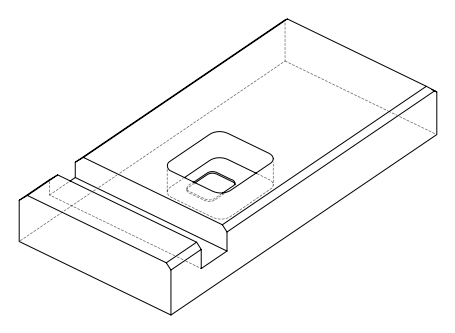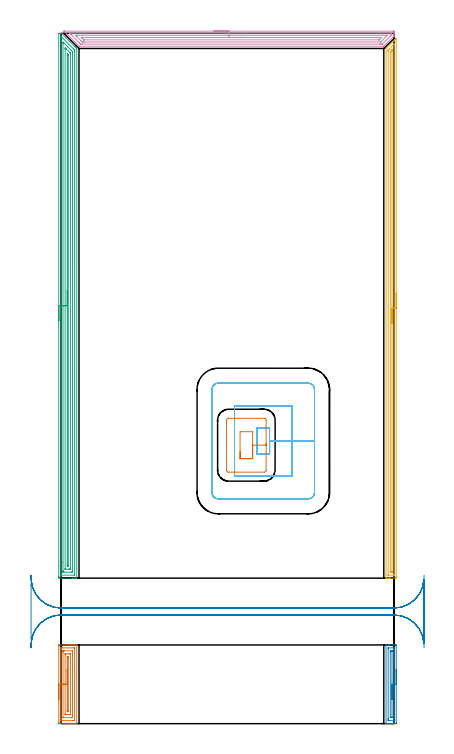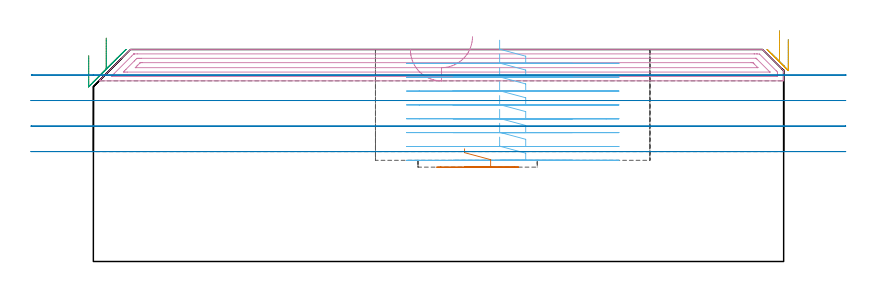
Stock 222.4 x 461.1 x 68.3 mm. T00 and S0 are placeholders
(PLAN: 8 operations, 3 tool changes, 49.2 min)
(1 AREA_MILL | FG_CHAMFER_SURFACE | UGT0205_001 | 2.3 min | 4258 mm3)
(2 AREA_MILL_1 | FG_CHAMFER_SURFACE_1 | UGT0205_001 | 1.44 min | 1316 mm3)
(3 AREA_MILL_2 | FG_CHAMFER_SURFACE_2 | UGT0205_001 | 14.58 min | 26668 mm3)
(4 AREA_MILL_3 | FG_CHAMFER_SURFACE_3 | UGT0205_001 | 7.05 min | 10909 mm3)
(5 AREA_MILL_4 | FG_CHAMFER_SURFACE_4 | UGT0205_001 | 8.76 min | 8330 mm3)
(6 MILL_RECTANGULAR_POCKET | POCKET_RECTANGULAR_STRAIGHT | UGT0201_094 | Follow Part, ap 5, ae 75% | 9.56 min | 300725 mm3)
(7 MILL_RECTANGULAR_POCKET_1 | POCKET_RECTANGULAR_STRAIGHT_1 | NXT0201_011 | Follow Part, ap 3, ae 75% | 0.47 min | 3940 mm3)
(8 MILL_RECTANGULAR_SLOT | SLOT_RECTANGULAR | UGT0201_019 | Follow Part, ap 10, ae 75% | 5 min | 325244 mm3)
(TOOL UGT0205_001 | Chamfer Mill 20 x 3 x 45 deg. | D20 FL50 Z2)
(TOOL UGT0201_094 | End mill 20 mm | D20 FL38 Z4)
(TOOL NXT0201_011 | ENDMILL 12mm [2P460-1200-NA 1630] | D12 FL38 Z6)
(TOOL UGT0201_019 | End mill 40 mm | D40 FL63 Z6)
(OP 1 AREA_MILL)
G17 G21 G94 G90
T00 M6
G54
G17 G0 G90 X-1.5 Y16.3 S1061 M3
G43 Z78.3 H0
Z66.3
G94 G1 Y16.338 Z65.428 F250.
Y16.452 Z64.564
Y16.641 Z63.712
Y16.903 Z62.88
Y17.237 Z62.074
Y17.64 Z61.3
Y18.109 Z60.564
Y18.64 Z59.872
Y19.229 Z59.229
Y19.872 Z58.64
Y20.564 Z58.108
Y21.3 Z57.64
Y22.074 Z57.237
Y22.88 Z56.903
Y23.712 Z56.641
Y24.564 Z56.452
Y25.428 Z56.338
Y26.3 Z56.3
Y52.055
X-1.497 Y52.386 Z56.301
X-1.492 Y52.59 Z56.304
X-1.172 Y52.6 Z56.624
X5.809 Z63.603
X6.484 Z64.282
X6.682 Z64.479
X8.427 Z66.223
X8.822 Z66.621
X9.777 Z67.576
X10.172 Z67.97
X10.352 Z68.15
X10.426 Y52.599 Z68.219
X10.452 Y52.598 Z68.244
X10.497 Y52.59 Z68.289
X10.5 Y52.499 Z68.3
Y0.101
X10.497 Y0.01 Z68.289
X10.427 Y0.002 Z68.22
X10.351 Y0. Z68.15
X8.822 Z66.621
X8.427 Z66.223
X8.229 Z66.026
X6.484 Z64.282
X5.809 Z63.603
X-1.172 Y0.001 Z56.624
X-1.492 Y0.01 Z56.304
X-1.499 Y0.545 Z56.301
X-1.5 Y0.879 Z56.3
Y26.3
X-0.086 Z57.714
X-0.085 Y50.447 Z57.715
X-0.084 Y50.53 Z57.716
X-0.082 Y50.571 Z57.718
X-0.08 Y50.585 Z57.72
X-0.057 Y50.59 Z57.743
X0.26 Y50.598 Z58.06
X0.573 Y50.599 Z58.373
X1.131 Y50.6 Z58.931
X8.427 Y50.599 Z66.227
X8.988 Y50.596 Z66.788
X9.055 Y50.59 Z66.855
X9.079 Y50.575 Z66.879
X9.082 Y50.501 Z66.882
X9.084 Y50.279 Z66.884
X9.086 Y49.609 Z66.886
Y49.391
X9.085 Y2.153 Z66.885
X9.084 Y2.07 Z66.884
X9.082 Y2.029 Z66.882
X9.08 Y2.015 Z66.88
X9.057 Y2.01 Z66.857
X8.74 Y2.002 Z66.54
X8.427 Y2.001 Z66.227
X7.87 Y2. Z65.67
X0.573 Y2.001 Z58.373
X0.012 Y2.004 Z57.812
X-0.055 Y2.01 Z57.745
X-0.079 Y2.025 Z57.721
X-0.082 Y2.099 Z57.718
X-0.084 Y2.321 Z57.716
X-0.086 Y2.992 Z57.714
Y3.209
Y26.3
X1.328 Z59.128
X1.329 Y47.734 Z59.129
X1.331 Y48.503 Z59.131
X1.333 Y48.562 Z59.133
X1.335 Y48.584 Z59.135
X1.358 Y48.592 Z59.158
X1.446 Y48.595 Z59.246
X2.223 Y48.6 Z60.023
X7.459 Y48.599 Z65.259
X7.554 Y48.596 Z65.354
X7.649 Y48.59 Z65.449
X7.666 Y48.587 Z65.466
X7.668 Y48.573 Z65.468
X7.67 Y48.543 Z65.47
X7.671 Y48.503 Z65.471
X7.672 Y48.383 Z65.472
X7.671 Y4.866 Z65.471
X7.669 Y4.097 Z65.469
X7.667 Y4.038 Z65.467
X7.665 Y4.016 Z65.465
X7.642 Y4.008 Z65.442
X7.554 Y4.005 Z65.354
X6.777 Y4. Z64.577
X1.541 Y4.001 Z59.341
X1.446 Y4.004 Z59.246
X1.351 Y4.01 Z59.151
X1.334 Y4.013 Z59.134
X1.332 Y4.027 Z59.132
X1.33 Y4.057 Z59.13
X1.329 Y4.097 Z59.129
X1.328 Y4.217 Z59.128
Y26.3
X2.743 Z60.543
X2.744 Y46.294 Z60.544
X2.746 Y46.447 Z60.546
X2.75 Y46.567 Z60.55
X2.753 Y46.591 Z60.553
X2.771 Y46.593 Z60.571
X2.817 Y46.596 Z60.617
X3.191 Y46.6 Z60.991
X3.316 Z61.116
X4.936 Z62.736
X5.934 Z63.734
X6.18 Y46.597 Z63.98
X6.241 Y46.593 Z64.041
X6.251 Y46.59 Z64.051
X6.254 Y46.584 Z64.054
X6.256 Y46.563 Z64.056
X6.257 Y46.516 Z64.057
Y46.27
X6.256 Y6.306 Z64.056
X6.254 Y6.153 Z64.054
X6.25 Y6.033 Z64.05
X6.247 Y6.009 Z64.047
X6.229 Y6.007 Z64.029
X6.183 Y6.004 Z63.983
X5.809 Y6. Z63.609
X5.685 Z63.485
X4.064 Z61.864
X3.067 Z60.867
X2.82 Y6.003 Z60.62
X2.759 Y6.007 Z60.559
X2.749 Y6.01 Z60.549
X2.746 Y6.016 Z60.546
X2.744 Y6.037 Z60.544
X2.743 Y6.084 Z60.543
Y6.33
Y26.3
X4.157 Z61.957
Y44.115
X4.16 Y44.485 Z61.96
X4.163 Y44.576 Z61.963
X4.165 Y44.59 Z61.965
X4.203 Y44.594 Z62.003
X4.27 Y44.597 Z62.07
X4.408 Y44.6 Z62.208
X4.746 Y44.597 Z62.546
X4.822 Y44.593 Z62.622
X4.834 Y44.59 Z62.634
X4.837 Y44.582 Z62.637
X4.84 Y44.546 Z62.64
X4.842 Y44.468 Z62.642
X4.843 Y44.157 Z62.643
Y8.485
X4.84 Y8.115 Z62.64
X4.837 Y8.024 Z62.637
X4.835 Y8.01 Z62.635
X4.797 Y8.006 Z62.597
X4.73 Y8.003 Z62.53
X4.592 Y8.001 Z62.392
X4.254 Y8.003 Z62.054
X4.178 Y8.007 Z61.978
X4.166 Y8.01 Z61.966
X4.163 Y8.018 Z61.963
X4.16 Y8.055 Z61.96
X4.158 Y8.132 Z61.958
X4.157 Y8.443 Z61.957
Y26.3
Y27.172 Z61.995
Y28.037 Z62.109
Y28.888 Z62.298
Y29.72 Z62.56
Y30.526 Z62.894
Y31.3 Z63.297
Y32.036 Z63.765
Y32.728 Z64.296
Y33.371 Z64.886
Y33.96 Z65.529
Y34.492 Z66.221
Y34.96 Z66.957
Y35.363 Z67.731
Y35.697 Z68.537
Y35.959 Z69.369
Y36.148 Z70.22
Y36.262 Z71.085
Y36.3 Z71.957
G0 Z78.3
M5
M2
(OP 2 AREA_MILL_1)
G17 G21 G94 G90
T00 M6
G54
G17 G0 G90 X223.9 Y36.3 S1061 M3
G43 Z78.3 H0
Z71.5
G94 G1 Y36.262 Z70.628 F250.
Y36.148 Z69.763
Y35.959 Z68.912
Y35.697 Z68.08
Y35.363 Z67.274
Y34.96 Z66.5
Y34.491 Z65.764
Y33.96 Z65.072
Y33.371 Z64.429
Y32.728 Z63.84
Y32.036 Z63.308
Y31.3 Z62.84
Y30.526 Z62.437
Y29.72 Z62.103
Y28.888 Z61.841
Y28.036 Z61.652
Y27.172 Z61.538
Y26.3 Z61.5
X223.899 Y0.545 Z61.501
X223.896 Y0.201
X223.892 Y0.01 Z61.504
X223.558 Y0. Z61.838
X221.81 Z63.584
X221.135 Z64.263
X220.937 Z64.461
X219.19 Z66.207
X218.794 Z66.605
X217.838 Z67.561
X217.442 Z67.956
X217.255 Z68.143
X217.211 Z68.184
X217.176 Y0.002 Z68.217
X217.103 Y0.01 Z68.289
X217.1 Y0.101 Z68.3
Y52.499
X217.103 Y52.59 Z68.289
X217.176 Y52.598 Z68.217
X217.255 Y52.6 Z68.143
X218.793 Z66.605
X219.19 Z66.207
X219.388 Z66.01
X221.135 Z64.263
X221.81 Z63.584
X223.22 Z62.175
X223.558 Y52.596 Z61.838
X223.892 Y52.59 Z61.504
X223.896 Y52.399 Z61.501
X223.9 Y52.055 Z61.5
Y26.3
X222.486 Z62.914
X222.485 Y2.149 Z62.915
X222.483 Y2.064 Z62.917
X222.481 Y2.022 Z62.919
X222.479 Y2.01 Z62.921
X222.442 Y2.008 Z62.958
X222.125 Y2.001 Z63.275
X219.19 Z66.21
X218.628 Y2.004 Z66.772
X218.55 Y2.01 Z66.85
X218.521 Y2.025 Z66.879
X218.518 Y2.115 Z66.882
X218.516 Y2.321 Z66.884
X218.514 Y3.007 Z66.886
Y3.209
X218.515 Y50.451 Z66.885
X218.517 Y50.536 Z66.883
X218.52 Y50.577 Z66.88
X218.521 Y50.59 Z66.879
X218.558 Y50.592 Z66.842
X218.875 Y50.599 Z66.525
X221.81 Z63.59
X222.372 Y50.596 Z63.028
X222.45 Y50.59 Z62.95
X222.479 Y50.575 Z62.921
X222.482 Y50.485 Z62.918
X222.484 Y50.279 Z62.916
X222.486 Y49.593 Z62.914
Y49.391
Y26.3
X221.072 Z64.328
X221.071 Y4.849 Z64.329
X221.066 Y4.097 Z64.334
X221.065 Y4.031 Z64.335
X221.059 Y4.009 Z64.341
X221.028 Y4.004 Z64.372
X220.937 Y4.002 Z64.463
X220.158 Y4. Z65.242
X220.063 Y4.002 Z65.337
X219.968 Y4.007 Z65.432
X219.943 Y4.01 Z65.457
X219.935 Y4.02 Z65.465
X219.932 Y4.052 Z65.468
X219.93 Y4.097 Z65.47
X219.929 Y4.234 Z65.471
Y47.751
X219.934 Y48.503 Z65.466
X219.935 Y48.569 Z65.465
X219.941 Y48.591 Z65.459
X219.972 Y48.596 Z65.428
X220.063 Y48.598 Z65.337
X220.842 Y48.6 Z64.558
X220.937 Y48.598 Z64.463
X221.032 Y48.593 Z64.368
X221.057 Y48.59 Z64.343
X221.065 Y48.58 Z64.335
X221.068 Y48.548 Z64.332
X221.07 Y48.503 Z64.33
X221.071 Y48.366 Z64.329
X221.072 Y26.3 Z64.328
Y25.428 Z64.366
Y24.563 Z64.48
Y23.712 Z64.669
Y22.88 Z64.931
Y22.074 Z65.265
Y21.3 Z65.668
Y20.564 Z66.137
Y19.872 Z66.668
Y19.229 Z67.257
Y18.64 Z67.9
Y18.108 Z68.593
Y17.64 Z69.328
Y17.237 Z70.102
Y16.903 Z70.908
Y16.641 Z71.74
Y16.452 Z72.592
Y16.338 Z73.457
Y16.3 Z74.328
G0 Z78.3
M5
M2
(OP 3 AREA_MILL_2)
G17 G21 G94 G90
T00 M6
G54
G17 G0 G90 X-1.5 Y269.15 S1061 M3
G43 Z78.3 H0
Z66.3
G94 G1 Y269.188 Z65.428 F250.
Y269.302 Z64.564
Y269.491 Z63.712
Y269.753 Z62.88
Y270.087 Z62.074
Y270.49 Z61.3
Y270.959 Z60.564
Y271.49 Z59.872
Y272.079 Z59.229
Y272.722 Z58.64
Y273.414 Z58.109
Y274.15 Z57.64
Y274.924 Z57.237
Y275.73 Z56.903
Y276.562 Z56.641
Y277.414 Z56.452
Y278.278 Z56.338
Y279.15 Z56.3
Y460.93
X-1.497 Y461.096 Z56.299
X-1.496 Y461.099 Z56.3
X-1.172 Y461.1 Z56.623
X-0.507 Z57.293
X0.137 Z57.936
X0.241 Z58.041
X0.401 Y461.09 Z58.194
X0.567 Y460.933 Z58.367
X0.57 Y460.93 Z58.37
X5.931 Y455.57 Z63.729
X9.15 Y452.35 Z66.95
X9.299 Y452.202 Z67.096
X9.355 Y452.146 Z67.153
X10.172 Y451.328 Z67.972
X10.397 Y451.104 Z68.194
X10.494 Y451.002 Z68.292
X10.5 Y450.657 Z68.3
Y97.37
X10.497 Y97.21 Z68.288
X10.376 Y97.202 Z68.169
X10.25 Y97.2 Z68.049
X9.965 Z67.764
X9.299 Z67.094
X8.094 Z65.891
X7.554 Z65.348
X-1.172 Y97.201 Z56.625
X-1.493 Y97.21 Z56.304
X-1.498 Y97.483 Z56.301
X-1.5 Y97.817 Z56.3
Y98.153
Y279.15
X-0.086 Z57.714
X-0.085 Y458.697 Z57.715
X-0.084 Y458.923 Z57.716
X-0.081 Y459.036 Z57.719
X-0.079 Y459.085 Z57.721
X-0.063 Y459.089 Z57.737
X0.349 Y458.697 Z58.149
X0.573 Y458.476 Z58.373
X8.427 Y450.623 Z66.227
X8.849 Y450.194 Z66.649
X9.063 Y449.975 Z66.863
X9.079 Y449.949 Z66.879
X9.082 Y449.919 Z66.882
X9.084 Y449.86 Z66.884
X9.085 Y449.764 Z66.885
X9.086 Y449.089 Z66.886
X9.085 Y99.603 Z66.885
X9.083 Y99.266 Z66.883
X9.081 Y99.225 Z66.881
X9.08 Y99.212 Z66.88
X9.057 Y99.209 Z66.857
X8.952 Y99.204 Z66.752
X8.82 Y99.2 Z66.62
X0.094 Z57.894
X-0.044 Y99.204 Z57.756
X-0.073 Y99.207 Z57.727
X-0.079 Y99.211 Z57.721
X-0.082 Y99.22 Z57.718
X-0.084 Y99.252 Z57.716
X-0.086 Y99.384 Z57.714
Y99.603
Y279.15
X1.328 Z59.128
X1.329 Y454.35 Z59.129
X1.334 Y455.124 Z59.134
X1.336 Y455.236 Z59.136
X1.446 Y455.149 Z59.246
X1.475 Y455.124 Z59.275
X2.318 Y454.283 Z60.118
X4.5 Y452.101 Z62.3
X6.682 Y449.919 Z64.482
X6.837 Y449.764 Z64.637
X7.554 Y449.039 Z65.354
X7.636 Y448.952 Z65.436
X7.665 Y448.907 Z65.465
X7.667 Y448.871 Z65.467
X7.669 Y448.753 Z65.469
X7.671 Y447.977 Z65.471
X7.672 Y447.857 Z65.472
X7.671 Y101.39 Z65.471
X7.67 Y101.272 Z65.47
X7.667 Y101.231 Z65.467
X7.664 Y101.21 Z65.464
X7.646 Y101.208 Z65.446
X7.554 Y101.205 Z65.354
X6.867 Y101.2 Z64.667
X6.682 Z64.482
X2.504 Z60.304
X1.631 Z59.431
X1.446 Y101.203 Z59.246
X1.384 Y101.206 Z59.184
X1.341 Y101.209 Z59.141
X1.335 Y101.271 Z59.135
X1.331 Y101.39 Z59.131
X1.329 Y101.509 Z59.129
X1.328 Y102.283 Z59.128
Y107.81
Y279.15
X2.743 Z60.543
Y450.657
X2.744 Y451.115 Z60.544
X2.747 Y451.269 Z60.547
X2.749 Y451.374 Z60.549
X2.898 Y451.242 Z60.698
X3.191 Y450.956 Z60.991
X3.494 Y450.657 Z61.294
X5.809 Y448.342 Z63.609
X6.172 Y447.977 Z63.972
X6.224 Y447.918 Z64.024
X6.251 Y447.886 Z64.051
X6.252 Y447.862 Z64.052
X6.255 Y447.748 Z64.055
X6.257 Y447.519 Z64.057
Y103.458
X6.255 Y103.335 Z64.055
X6.253 Y103.254 Z64.053
X6.251 Y103.214 Z64.051
X6.233 Y103.21 Z64.033
X5.809 Y103.2 Z63.609
X5.786 Z63.586
X4.936 Z62.736
X3.168 Z60.968
X2.775 Y103.208 Z60.575
X2.754 Y103.21 Z60.554
X2.749 Y103.22 Z60.549
X2.746 Y103.252 Z60.546
X2.743 Y103.295 Z60.543
Y103.337
Y279.15
X4.157 Z61.957
Y447.402
X4.159 Y447.482 Z61.959
X4.161 Y447.52 Z61.961
X4.162 Y447.526 Z61.962
X4.169 Y447.522 Z61.969
X4.255 Y447.442 Z62.055
X4.617 Y447.084 Z62.417
X4.777 Y446.92 Z62.577
X4.816 Y446.877 Z62.616
X4.836 Y446.852 Z62.636
X4.838 Y446.812 Z62.638
X4.841 Y446.637 Z62.641
X4.843 Y446.286 Z62.643
Y446.191
Y105.787
X4.839 Y105.423 Z62.639
X4.836 Y105.242 Z62.636
X4.83 Y105.21 Z62.63
X4.78 Y105.206 Z62.58
X4.703 Y105.202 Z62.503
X4.232 Y105.204 Z62.032
X4.178 Y105.207 Z61.978
X4.164 Y105.21 Z61.964
X4.162 Y105.221 Z61.962
X4.16 Y105.261 Z61.96
X4.158 Y105.428 Z61.958
X4.157 Y279.15 Z61.957
Y280.022 Z61.995
Y280.887 Z62.109
Y281.738 Z62.298
Y282.57 Z62.56
Y283.376 Z62.894
Y284.15 Z63.297
Y284.886 Z63.765
Y285.578 Z64.296
Y286.221 Z64.886
Y286.81 Z65.529
Y287.342 Z66.221
Y287.81 Z66.957
Y288.213 Z67.731
Y288.547 Z68.537
Y288.809 Z69.369
Y288.998 Z70.22
Y289.112 Z71.085
Y289.15 Z71.957
G0 Z78.3
M5
M2
(OP 4 AREA_MILL_3)
G17 G21 G94 G90
T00 M6
G54
G17 G0 G90 X102.15 Y462.6 S1061 M3
G43 Z78.3 H0
Z68.2
G94 G1 X102.188 Z67.328 F250.
X102.302 Z66.464
X102.491 Z65.612
X102.753 Z64.78
X103.087 Z63.974
X103.49 Z63.2
X103.959 Z62.464
X104.49 Z61.772
X105.079 Z61.129
X105.722 Z60.54
X106.414 Z60.009
X107.15 Z59.54
X107.924 Z59.137
X108.73 Z58.803
X109.562 Z58.541
X110.414 Z58.352
X111.279 Z58.238
X112.15 Z58.2
X221.808
X221.958 Y462.599 Z58.201
X222.398 Y462.591 Z58.205
X222.4 Y462.301 Z58.496
Y462.008 Z58.789
Y461.409 Z59.387
Y461.116 Z59.68
Y460.53 Z60.27
Y459.919 Z60.88
X222.393 Y459.333 Z61.466
X222.39 Y459.302 Z61.497
X222.253 Y459.155 Z61.644
X222.073 Y458.973 Z61.826
X216.193 Y453.092 Z67.707
X216.013 Y452.911 Z67.885
X215.651 Y452.55 Z68.249
X215.609 Y452.51 Z68.287
X215.596 Y452.505 Z68.293
X215.567 Y452.5 Z68.3
X12.299
X11.996 Y452.504 Z68.29
X11.829 Y452.67 Z68.126
X11.408 Y453.092 Z67.708
X2.196 Y462.304 Z58.495
X2.047 Y462.453 Z58.343
X1.914 Y462.592 Z58.206
X2.003 Y462.598 Z58.202
X2.147 Y462.6 Z58.2
X2.196
X112.15
Y461.186 Z59.614
X220.094
X220.234 Y461.184 Z59.616
X220.326 Y461.182 Z59.618
X220.391 Y461.179 Z59.621
X220.393 Y461.169 Z59.631
X220.396 Y461.116 Z59.684
X220.399 Y460.741 Z60.059
X220.396 Y460.225 Z60.575
X220.391 Y459.858 Z60.942
X220.379 Y459.741 Z61.059
X220.004 Y459.354 Z61.446
X214.675 Y454.026 Z66.774
X214.652 Y454.007 Z66.793
X214.622 Y453.984 Z66.816
X213.847 Y453.92 Z66.88
X213.784 Y453.918 Z66.882
X212.962 Y453.914 Z66.886
X212.892
X14.152
X13.259 Y453.915 Z66.885
X13.191 Y453.917 Z66.883
X13.123 Y453.921 Z66.879
X13.028 Y453.934 Z66.866
X12.974 Y453.984 Z66.816
X12.299 Y454.651 Z66.149
X6.726 Y460.225 Z60.575
X6.059 Y460.895 Z59.905
X5.845 Y461.116 Z59.684
X5.796 Y461.179 Z59.621
X5.919 Y461.183 Z59.617
X5.99 Y461.185 Z59.615
X112.15 Y461.186 Z59.614
Y459.772 Z61.028
X217.879 Y459.771 Z61.029
X217.907
X217.948 Y459.767 Z61.033
X217.955 Y459.765 Z61.035
Y459.761 Z61.039
X217.94 Y459.742 Z61.058
X217.887 Y459.687 Z61.113
X213.784 Y455.584 Z65.216
X213.542 Y455.351 Z65.449
X213.524 Y455.335 Z65.465
X213.5 Y455.333 Z65.467
X213.444 Y455.33 Z65.47
X213.33 Y455.329 Z65.471
X15.412
X14.974
X14.518 Y455.331 Z65.469
X14.082 Y455.335 Z65.465
X13.64 Y455.767 Z65.033
X13.191 Y456.21 Z64.59
X10.516 Y458.884 Z61.916
X10.076 Y459.333 Z61.467
X9.658 Y459.765 Z61.035
X10.081 Y459.769 Z61.031
X10.516 Y459.771 Z61.029
X10.97
X112.15 Y459.772 Z61.028
Y458.357 Z62.443
X213.869 Y458.356 Z62.444
X214.053 Y458.352 Z62.448
X214.088 Y458.35 Z62.45
X214.086 Y458.345 Z62.455
X214.073 Y458.328 Z62.472
X213.988 Y458.238 Z62.562
X212.892 Y457.141 Z63.659
X212.649 Y456.901 Z63.899
X212.553 Y456.809 Z63.991
X212.496 Y456.756 Z64.044
X212.404 Y456.75 Z64.05
X212.001 Y456.744 Z64.056
X211.916 Y456.743 Z64.057
X15.781
X15.378 Y456.744 Z64.056
X15.176 Y456.747 Z64.053
X15.128 Y456.75 Z64.05
X15.105 Y456.755 Z64.045
X15.076 Y456.781 Z64.019
X14.974 Y456.876 Z63.924
X14.299 Y457.55 Z63.25
X14.082 Y457.767 Z63.033
X13.572 Y458.283 Z62.517
X13.516 Y458.345 Z62.455
X13.512 Y458.352 Z62.448
X13.52 Y458.353 Z62.447
X13.562 Y458.355 Z62.445
X13.736 Y458.357 Z62.443
X112.15
X113.022 Z62.481
X113.887 Z62.595
X114.738 Z62.783
X115.57 Z63.046
X116.376 Z63.38
X117.15 Z63.782
X117.886 Z64.251
X118.578 Z64.782
X119.221 Z65.372
X119.811 Z66.015
X120.342 Z66.707
X120.81 Z67.443
X121.213 Z68.217
X121.547 Z69.023
X121.809 Z69.855
X121.998 Z70.706
X122.112 Z71.571
X122.15 Z72.443
G0 Z78.3
M5
M2
(OP 5 AREA_MILL_4)
G17 G21 G94 G90
T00 M6
G54
G17 G0 G90 X223.9 Y287.5 S1061 M3
G43 Z78.3 H0
Z71.5
G94 G1 Y287.462 Z70.628 F250.
Y287.348 Z69.764
Y287.159 Z68.912
Y286.897 Z68.08
Y286.563 Z67.274
Y286.16 Z66.5
Y285.692 Z65.764
Y285.16 Z65.072
Y284.571 Z64.429
Y283.928 Z63.84
Y283.236 Z63.308
Y282.5 Z62.84
Y281.726 Z62.437
Y280.92 Z62.103
Y280.088 Z61.841
Y279.237 Z61.652
Y278.372 Z61.538
Y277.5 Z61.5
Y98.369
X223.899 Y97.826 Z61.501
X223.897 Y97.479 Z61.502
X223.893 Y97.21 Z61.504
X223.558 Y97.2 Z61.839
X220.063 Z65.331
X219.539 Z65.858
X219.19 Z66.206
X218.665 Z66.731
X218.316 Z67.079
X217.374 Z68.026
X217.236 Y97.201 Z68.156
X217.208 Y97.202 Z68.184
X217.103 Y97.21 Z68.288
X217.1 Y97.379 Z68.3
Y450.917
X217.104 Y450.995 Z68.29
X217.14 Y451.039 Z68.256
X217.372 Y451.272 Z68.028
X222.548 Y456.45 Z62.849
X222.684 Y456.586 Z62.712
X222.826 Y456.727 Z62.572
X222.976 Y456.877 Z62.422
X223.121 Y457.023 Z62.274
X223.669 Y457.569 Z61.731
X223.874 Y457.77 Z61.524
X223.894 Y457.783 Z61.503
X223.899 Y457.77 Z61.499
X223.9 Y277.5 Z61.5
X222.486 Z62.914
X222.485 Y99.614 Z62.915
X222.483 Y99.268 Z62.917
X222.481 Y99.226 Z62.919
X222.48 Y99.213 Z62.92
X222.456 Y99.21 Z62.944
X222.349 Y99.204 Z63.051
X222.214 Y99.201 Z63.186
X218.72 Y99.2 Z66.68
X218.563 Y99.203 Z66.837
X218.53 Y99.207 Z66.87
X218.521 Y99.21 Z66.879
X218.519 Y99.221 Z66.881
X218.516 Y99.258 Z66.884
X218.514 Y99.41 Z66.886
X218.515 Y449.129 Z66.885
X218.518 Y449.816 Z66.882
X218.521 Y449.92 Z66.879
X218.527 Y449.965 Z66.873
X218.578 Y450.023 Z66.822
X218.885 Y450.334 Z66.515
X219.19 Y450.64 Z66.21
X222.149 Y453.599 Z63.251
X222.257 Y453.704 Z63.143
X222.425 Y453.864 Z62.975
X222.479 Y453.912 Z62.921
X222.482 Y453.805 Z62.918
X222.485 Y453.599 Z62.915
Y453.41
X222.486 Y277.5 Z62.914
X221.072 Z64.328
X221.071 Y101.401 Z64.329
X221.07 Y101.265 Z64.33
X221.067 Y101.219 Z64.333
X221.065 Y101.21 Z64.335
X221.059 Y101.206 Z64.341
X221.035 Y101.203 Z64.365
X220.937 Y101.201 Z64.463
X220.26 Y101.2 Z65.14
X220.063 Y101.201 Z65.337
X219.998 Y101.203 Z65.402
X219.946 Y101.207 Z65.454
X219.935 Y101.21 Z65.465
X219.933 Y101.225 Z65.467
X219.931 Y101.264 Z65.469
X219.929 Y101.401 Z65.471
X219.928 Y101.539 Z65.472
X219.929 Y448.373 Z65.471
X219.93 Y448.511 Z65.47
X219.935 Y448.786 Z65.465
X219.942 Y448.931 Z65.458
X220.095 Y449.096 Z65.305
X220.979 Y449.98 Z64.421
X221.025 Y450.023 Z64.375
X221.047 Y450.036 Z64.353
X221.065 Y450.044 Z64.335
X221.067 Y450.023 Z64.333
X221.07 Y449.938 Z64.33
X221.071 Y449.886 Z64.329
X221.072 Y449.129 Z64.328
Y277.5
Y276.628 Z64.366
Y275.764 Z64.48
Y274.912 Z64.669
Y274.08 Z64.931
Y273.274 Z65.265
Y272.5 Z65.668
Y271.764 Z66.137
Y271.072 Z66.668
Y270.429 Z67.257
Y269.84 Z67.901
Y269.309 Z68.593
Y268.84 Z69.328
Y268.437 Z70.102
Y268.103 Z70.908
Y267.841 Z71.74
Y267.652 Z72.592
Y267.538 Z73.457
Y267.5 Z74.328
G0 Z78.3
M5
M2
(OP 6 MILL_RECTANGULAR_POCKET)
G17 G21 G94 G90
T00 M6
G54
G17 G0 G90 X130.9 Y191.05 S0 M3
G43 Z78.3 H0
Z71.3
G94 G1 Y180.2 Z68.393 F250.
X139.3 Z66.142
Y188.8 Z63.837
Y197.4 F500.
X130.9
Y180.2
X139.3
Y188.8
X154.3
Y212.4
X115.9
Y165.2
X154.3
Y188.8
X169.3
Y223.3
G3 X165.2 Y227.4 R4.1
G1 X105.
G3 X100.9 Y223.3 R4.1
G1 Y154.3
G3 X105. Y150.2 R4.1
G1 X165.2
G3 X169.3 Y154.3 R4.1
G1 Y188.8
Y189.8
G0 X130.9 Y191.05 Z66.837
G1 Y180.2 Z63.93 F250.
X139.3 Z61.679
Y188.8 Z59.375
Y197.4 F500.
X130.9
Y180.2
X139.3
Y188.8
X154.3
Y212.4
X115.9
Y165.2
X154.3
Y188.8
X169.3
Y223.3
G3 X165.2 Y227.4 R4.1
G1 X105.
G3 X100.9 Y223.3 R4.1
G1 Y154.3
G3 X105. Y150.2 R4.1
G1 X165.2
G3 X169.3 Y154.3 R4.1
G1 Y188.8
Y189.8
G0 X130.9 Y191.05 Z62.375
G1 Y180.2 Z59.468 F250.
X139.3 Z57.217
Y188.8 Z54.912
Y197.4 F500.
X130.9
Y180.2
X139.3
Y188.8
X154.3
Y212.4
X115.9
Y165.2
X154.3
Y188.8
X169.3
Y223.3
G3 X165.2 Y227.4 R4.1
G1 X105.
G3 X100.9 Y223.3 R4.1
G1 Y154.3
G3 X105. Y150.2 R4.1
G1 X165.2
G3 X169.3 Y154.3 R4.1
G1 Y188.8
Y189.8
G0 X130.9 Y191.05 Z57.912
G1 Y180.2 Z55.005 F250.
X139.3 Z52.754
Y188.8 Z50.45
Y197.4 F500.
X130.9
Y180.2
X139.3
Y188.8
X154.3
Y212.4
X115.9
Y165.2
X154.3
Y188.8
X169.3
Y223.3
G3 X165.2 Y227.4 R4.1
G1 X105.
G3 X100.9 Y223.3 R4.1
G1 Y154.3
G3 X105. Y150.2 R4.1
G1 X165.2
G3 X169.3 Y154.3 R4.1
G1 Y188.8
Y189.8
G0 X130.9 Y191.05 Z53.45
G1 Y180.2 Z50.543 F250.
X139.3 Z48.292
Y188.8 Z45.987
Y197.4 F500.
X130.9
Y180.2
X139.3
Y188.8
X154.3
Y212.4
X115.9
Y165.2
X154.3
Y188.8
X169.3
Y223.3
G3 X165.2 Y227.4 R4.1
G1 X105.
G3 X100.9 Y223.3 R4.1
G1 Y154.3
G3 X105. Y150.2 R4.1
G1 X165.2
G3 X169.3 Y154.3 R4.1
G1 Y188.8
Y189.8
G0 X130.9 Y191.05 Z48.987
G1 Y180.2 Z46.08 F250.
X139.3 Z43.829
Y188.8 Z41.525
Y197.4 F500.
X130.9
Y180.2
X139.3
Y188.8
X154.3
Y212.4
X115.9
Y165.2
X154.3
Y188.8
X169.3
Y223.3
G3 X165.2 Y227.4 R4.1
G1 X105.
G3 X100.9 Y223.3 R4.1
G1 Y154.3
G3 X105. Y150.2 R4.1
G1 X165.2
G3 X169.3 Y154.3 R4.1
G1 Y188.8
Y189.8
G0 X130.9 Y191.05 Z44.525
G1 Y180.2 Z41.618 F250.
X139.3 Z39.367
Y188.8 Z37.062
Y197.4 F500.
X130.9
Y180.2
X139.3
Y188.8
X154.3
Y212.4
X115.9
Y165.2
X154.3
Y188.8
X169.3
Y223.3
G3 X165.2 Y227.4 R4.1
G1 X105.
G3 X100.9 Y223.3 R4.1
G1 Y154.3
G3 X105. Y150.2 R4.1
G1 X165.2
G3 X169.3 Y154.3 R4.1
G1 Y188.8
Y189.8
G0 X130.9 Y191.05 Z40.062
G1 Y180.2 Z37.155 F250.
X139.3 Z34.904
Y188.8 Z32.6
Y197.4 F500.
X130.9
Y180.2
X139.3
Y188.8
X154.3
Y212.4
X115.9
Y165.2
X154.3
Y188.8
X169.3
Y223.3
G3 X165.2 Y227.4 R4.1
G1 X105.
G3 X100.9 Y223.3 R4.1
G1 Y154.3
G3 X105. Y150.2 R4.1
G1 X165.2
G3 X169.3 Y154.3 R4.1
G1 Y188.8
Y189.8
G0 Z78.3
M5
M2
(OP 7 MILL_RECTANGULAR_POCKET_1)
G17 G21 G94 G90
T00 M6
G54
G17 G0 G90 X119.6 Y181.676 S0 M3
G43 Z78.3 H1
Z36.315
G94 G1 Y177. Z35.062 F250.
X128. Z32.812
Y186. Z30.4
Y195. F500.
X119.6
Y177.
X128.
Y186.
X137.
Y202.7
G3 X135.7 Y204. R1.3
G1 X111.9
G3 X110.6 Y202.7 R1.3
G1 Y169.3
G3 X111.9 Y168. R1.3
G1 X135.7
G3 X137. Y169.3 R1.3
G1 Y186.
Y187.
G0 Z78.3
M5
M2
(OP 8 MILL_RECTANGULAR_SLOT)
G17 G21 G94 G90
T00 M6
G54
G17 G0 G90 X242.534 Y99.1 S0 M3
G43 Z78.3 H0
Z60.075
G94 G1 X242.37 Y96.105 F250.
G2 X222.4 Y77.2 R20. F500.
G1 X0.
G2 X-19.825 Y94.558 R20.
G1 X-19.855 Y94.562
G3 X-20. Y92.155 R20.
G1 Y57.72
G3 X-19.85 Y55.273 R20.
G1 X-19.82 Y55.277
G2 X0. Y72.6 R20.
G1 X222.4
G2 X242.37 Y53.695 R20.
G1 X242.534 Y50.7 F250.
G0 Z78.3
X-20.134
Z51.85
G1 X-19.97 Y53.695
G2 X0. Y72.6 R20. F500.
G1 X222.4
G2 X242.37 Y53.695 R20.
G1 X242.4
Y96.105
X242.37
G2 X222.4 Y77.2 R20.
G1 X0.
G2 X-19.97 Y96.105 R20.
G1 X-20.134 Y99.1 F250.
G0 Y50.7 Z43.625
G1 X-19.97 Y53.695
G2 X0. Y72.6 R20. F500.
G1 X222.4
G2 X242.37 Y53.695 R20.
G1 X242.4
Y96.105
X242.37
G2 X222.4 Y77.2 R20.
G1 X0.
G2 X-19.97 Y96.105 R20.
G1 X-20.134 Y99.1 F250.
G0 Y50.7 Z35.4
G1 X-19.97 Y53.695
G2 X0. Y72.6 R20. F500.
G1 X222.4
G2 X242.37 Y53.695 R20.
G1 X242.4
Y96.105
X242.37
G2 X222.4 Y77.2 R20.
G1 X0.
G2 X-19.97 Y96.105 R20.
G1 X-20.134 Y99.1 F250.
G0 Z78.3
M5
M2
